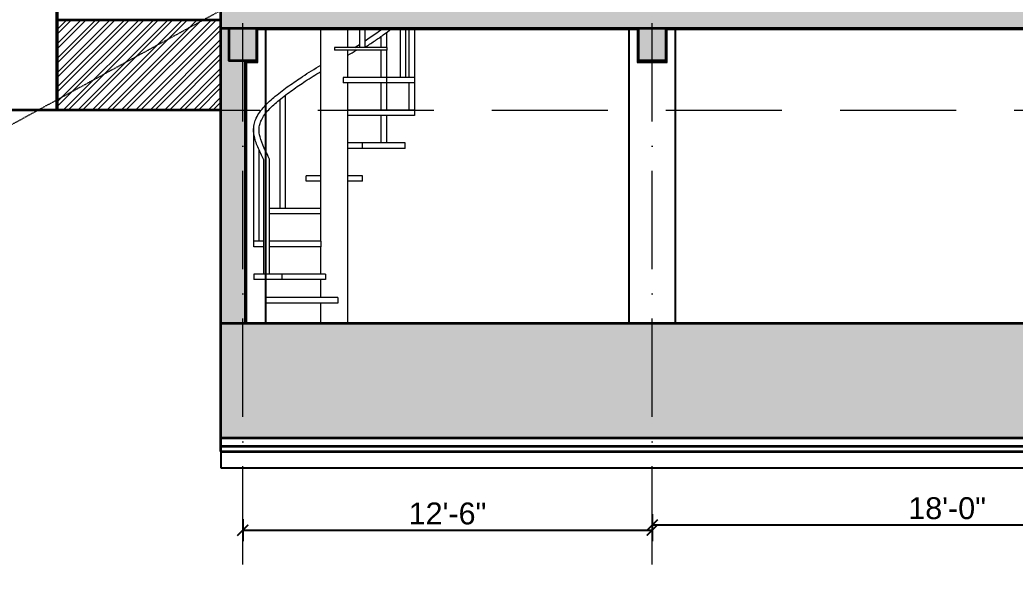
# Model space of a CAD drawing. Header units: inches. Extents: x 10755 to 33653, y -10992 to 10708.
# Drawn here: x 20733.8 to 21098.4, y -10724.7 to -10517.7 of the extents above; entities that cross this region are included whole.
import ezdxf

# ---------------------------------------------------------------- set-up
doc = ezdxf.new("R2010")
doc.units = ezdxf.units.IN
doc.header["$MEASUREMENT"] = 0
for name, pattern in [('ACAD_ISO10W100', [18, 12, -3, 0, -3]), ('DASHED', [0.75, 0.5, -0.25]), ('HIDDEN', [0.375, 0.25, -0.125])]:
    doc.linetypes.add(name, pattern=pattern)
for name, color, linetype, lineweight in [('beam in plan', 241, 'HIDDEN', 20), ('centerline', 9, 'ACAD_ISO10W100', 5), ('dimension center - 8', 134, 'Continuous', 13), ('hatch', 33, 'Continuous', 5), ('hatch 2', 8, 'Continuous', 13), ('hatch3', 43, 'Continuous', 5), ('Pillar', 11, 'Continuous', 25), ('PLASTER', 50, 'Continuous', 9), ('stair', 3, 'Continuous', 15), ('steps', 4, 'Continuous', 9), ('wall', 1, 'Continuous', 35)]:
    doc.layers.add(name, color=color, linetype=linetype, lineweight=lineweight)
doc.styles.get("Standard").update_dxf_attribs({"font": 'arial.ttf'})
doc.dimstyles.new('S8', dxfattribs={"dimscale": 8, "dimtxt": 1, "dimasz": 0.5, "dimexe": 0.5, "dimexo": 0.5, "dimgap": 0.25, "dimtad": 1, "dimzin": 3, "dimdsep": 46, "dimlunit": 4, "dimtxsty": 'Standard', "dimblk": 'ARCHTICK', "dimcen": 0, "dimclrd": 256, "dimclre": 256, "dimclrt": 6, "dimadec": 0, "dimazin": 0, "dimtfac": 0.5, "dimtix": 1, "dimtmove": 1, "dimatfit": 3, "dimfxl": 0.5, "dimfxlon": 1, "dimfrac": 1, "dimtolj": 1, "dimtzin": 0, "dimarcsym": 1})

# ---------------------------------------------------------------- blocks, each defined once
blk = doc.blocks.new('_ArchTick')
at = {"color": 0, "const_width": 0.15}
blk.add_lwpolyline([(-0.5, -0.5), (0.5, 0.5)], dxfattribs=at)
blk = doc.blocks.new('*D3064')
at = {"layer": 'Defpoints', "color": 0, "transparency": 16777216}
for p in [(20815.46, -10691.77), (20965.46, -10691.77), (20965.46, -10704.58)]:
    blk.add_point(p, dxfattribs=at)
at = {"layer": 'dimension center - 8', "lineweight": -2, "transparency": 16777216}
for p, q in [((20815.46, -10700.58), (20815.46, -10708.58)), ((20965.46, -10700.58), (20965.46, -10708.58)), ((20815.46, -10704.58), (20965.46, -10704.58))]:
    blk.add_line(p, q, dxfattribs=at)
at = {"layer": 'dimension center - 8', "lineweight": -2, "transparency": 16777216, "xscale": 4, "yscale": 4, "zscale": 4, "rotation": 180}
blk.add_blockref('_ArchTick', (20815.46, -10704.58), dxfattribs=at)
at = {"layer": 'dimension center - 8', "lineweight": -2, "transparency": 16777216, "xscale": 4, "yscale": 4, "zscale": 4}
blk.add_blockref('_ArchTick', (20965.46, -10704.58), dxfattribs=at)
at = {"layer": 'dimension center - 8', "color": 6, "transparency": 16777216, "insert": (20890.46, -10698.5), "char_height": 8, "attachment_point": 5}
blk.add_mtext('\\A1;12\'-6"', dxfattribs=at)
blk = doc.blocks.new('*D3065')
at = {"layer": 'Defpoints', "color": 0, "transparency": 16777216}
for p in [(20965.46, -10672.67), (21181.46, -10689.84), (21181.46, -10702.66)]:
    blk.add_point(p, dxfattribs=at)
at = {"layer": 'dimension center - 8', "lineweight": -2, "transparency": 16777216}
for p, q in [((20965.46, -10698.66), (20965.46, -10706.66)), ((21181.46, -10698.66), (21181.46, -10706.66)), ((20965.46, -10702.66), (21181.46, -10702.66))]:
    blk.add_line(p, q, dxfattribs=at)
at = {"layer": 'dimension center - 8', "lineweight": -2, "transparency": 16777216, "xscale": 4, "yscale": 4, "zscale": 4, "rotation": 180}
blk.add_blockref('_ArchTick', (20965.46, -10702.66), dxfattribs=at)
at = {"layer": 'dimension center - 8', "lineweight": -2, "transparency": 16777216, "xscale": 4, "yscale": 4, "zscale": 4}
blk.add_blockref('_ArchTick', (21181.46, -10702.66), dxfattribs=at)
at = {"layer": 'dimension center - 8', "color": 6, "transparency": 16777216, "insert": (21073.46, -10696.57), "char_height": 8, "attachment_point": 5}
blk.add_mtext('\\A1;18\'-0"', dxfattribs=at)

msp = doc.modelspace()

# ---------------------------------------------------------------- hatches: boundary and pattern name
at = {"layer": 'hatch', "linetype": 'Continuous', "ltscale": 30}
for points in [[(20820.459, -10520.763), (20810.459, -10520.763), (20810.459, -10532.763), (20820.459, -10532.763)], [(20970.459, -10520.763), (20960.459, -10520.763), (20960.459, -10532.763), (20970.459, -10532.763)]]:
    msp.add_hatch(color=256, dxfattribs=at).paths.add_polyline_path(points)
at = {"layer": 'hatch'}
h = msp.add_hatch(color=256, dxfattribs=at)
h.dxf.hatch_style = 1
h.paths.add_polyline_path([(20807.459, -10628.763), (20807.459, -10670.763), (22046.128, -10670.763), (22046.128, -10628.763)])
at = {"layer": 'hatch 2', "linetype": 'Continuous', "ltscale": 30}
h = msp.add_hatch(dxfattribs=at)
h.set_pattern_fill('ANSI32', color=256, scale=10, style=0)
h.set_pattern_definition([(45, (0, -12203.285), (-2.6516504, 2.6516504), []), (45, (1.7678, -12203.285), (-2.6516504, 2.6516504), [])])
h.paths.add_polyline_path([(20747.463, -10517.763), (20747.463, -10550.763), (20807.459, -10550.763), (20807.459, -10517.763)])
h.paths.add_polyline_path([(20798.265, -10530.499), (20798.265, -10517.372), (20790.022, -10517.372), (20790.022, -10530.499)], flags=9)
h.paths.add_polyline_path([(20805.469, -10521.282), (20805.469, -10514.191), (20797.226, -10514.191), (20797.226, -10521.282)], flags=9)
msp.add_hatch(color=256, dxfattribs=at).paths.add_polyline_path([(20807.459, -10514.763), (20807.459, -10520.784), (21189.459, -10521.263), (21789.959, -10520.763), (21789.959, -10514.763)])
h = msp.add_hatch(color=256, dxfattribs=at)
h.paths.add_polyline_path([(20807.459, -10550.763), (20816.459, -10550.763), (20816.459, -10532.763), (20812.459, -10532.763), (20812.459, -10520.763), (20807.459, -10520.763)])
h.paths.add_polyline_path([(20816.459, -10550.763), (20807.459, -10550.763), (20807.459, -10628.763), (20816.459, -10628.763)])

# ---------------------------------------------------------------- linework, layer by layer
at = {"layer": 'beam in plan'}
msp.add_line((23121.891, -9251.054), (19932.125, -10991.994), dxfattribs=at)
at = {"layer": 'centerline', "ltscale": 3}
for p, q in [((20815.459, -10717.182), (20815.459, -9594.487)), ((20965.459, -10717.182), (20965.459, -9594.487))]:
    msp.add_line(p, q, dxfattribs=at)
at = {"layer": 'Defpoints'}
msp.add_line((20807.459, -10675.763), (20807.459, -10681.763), dxfattribs=at)
at = {"layer": 'Defpoints', "linetype": 'Continuous', "ltscale": 30}
msp.add_line((20807.459, -10681.763), (22046.128, -10681.763), dxfattribs=at)
at = {"layer": 'hatch3', "linetype": 'DASHED', "lineweight": 0, "ltscale": 85}
for p, q in [((20777.459, -10550.763), (20544.458, -10550.763)), ((20587.975, -10550.763), (22329.789, -10550.763))]:
    msp.add_line(p, q, dxfattribs=at)
at = {"layer": 'Pillar', "linetype": 'Continuous', "ltscale": 30}
for p, q in [((20823.959, -10628.763), (20823.959, -10520.763)), ((20956.959, -10628.763), (20956.959, -10520.763)), ((20973.959, -10628.763), (20973.959, -10520.763))]:
    msp.add_line(p, q, dxfattribs=at)
at = {"layer": 'PLASTER', "linetype": 'Continuous', "ltscale": 30}
msp.add_lwpolyline([(20816.959, -10628.763), (20816.959, -10533.263), (20820.959, -10533.263), (20820.959, -10521.263), (20959.959, -10521.263), (20959.959, -10533.263), (20970.959, -10533.263), (20970.959, -10521.263), (21175.959, -10521.263), (21175.959, -10533.263), (21186.959, -10533.263), (21186.959, -10521.263), (21360.959, -10521.263), (21360.959, -10533.263), (21371.959, -10533.263), (21371.959, -10521.263), (21377.959, -10521.263)], dxfattribs=at)
at = {"layer": 'stair', "ltscale": 5}
msp.add_line((20746.963, -10512.763), (20746.963, -10550.763), dxfattribs=at)
at = {"layer": 'steps'}
for p, q in [((20844.003, -10536.65), (20844.003, -10520.763)), ((20854.003, -10527.763), (20854.003, -10520.763)), ((20858.283, -10527.763), (20858.283, -10520.763)), ((20860.283, -10527.763), (20860.283, -10520.763)), ((20866.212, -10527.763), (20866.212, -10523.714)), ((20868.212, -10527.763), (20868.212, -10522.27)), ((20873.209, -10538.763), (20873.209, -10520.763)), ((20875.209, -10538.763), (20875.209, -10520.763)), ((20876.34, -10520.763), (20876.34, -10538.763)), ((20878.34, -10520.763), (20878.34, -10538.763)), ((20868.287, -10527.763), (20849.003, -10527.763)), ((20849.003, -10527.763), (20849.003, -10528.763)), ((20868.287, -10528.763), (20849.003, -10528.763)), ((20854.003, -10538.763), (20854.003, -10528.763)), ((20860.283, -10527.763), (20860.283, -10527.741)), ((20866.212, -10538.763), (20866.212, -10528.763)), ((20868.212, -10550.763), (20868.212, -10528.763)), ((20868.287, -10527.763), (20868.287, -10528.763)), ((20844.003, -10576.763), (20844.003, -10536.65)), ((20868.212, -10538.763), (20852.217, -10538.763)), ((20852.217, -10538.763), (20852.217, -10540.763)), ((20868.212, -10540.763), (20852.217, -10540.763)), ((20854.003, -10550.763), (20854.003, -10540.763)), ((20866.212, -10550.763), (20866.212, -10540.763)), ((20878.547, -10538.763), (20868.212, -10538.763)), ((20878.547, -10540.763), (20868.212, -10540.763)), ((20876.34, -10540.763), (20876.34, -10550.763)), ((20878.34, -10540.763), (20878.34, -10552.763)), ((20878.547, -10540.763), (20878.547, -10538.763)), ((20831.121, -10586.763), (20831.121, -10545.258)), ((20829.121, -10586.763), (20829.121, -10546.818)), ((20866.212, -10550.763), (20853.927, -10550.763)), ((20853.927, -10552.763), (20853.927, -10550.763)), ((20866.212, -10552.763), (20853.927, -10552.763)), ((20854.003, -10564.763), (20854.003, -10552.763)), ((20878.34, -10550.763), (20866.212, -10550.763)), ((20866.212, -10562.763), (20866.212, -10552.763)), ((20878.34, -10552.763), (20866.212, -10552.763)), ((20868.212, -10562.763), (20868.212, -10552.763)), ((20819.514, -10600.763), (20819.514, -10556.763)), ((20821.514, -10559.098), (20821.514, -10556.763)), ((20874.984, -10562.763), (20854.003, -10562.763)), ((20859.264, -10564.763), (20859.264, -10562.763)), ((20874.984, -10564.763), (20874.984, -10562.763)), ((20821.514, -10598.763), (20821.514, -10565.522)), ((20854.003, -10576.763), (20854.003, -10564.763)), ((20874.984, -10564.763), (20854.003, -10564.763)), ((20823.236, -10610.763), (20823.236, -10569.004)), ((20825.236, -10610.763), (20825.236, -10568.763)), ((20838.742, -10576.763), (20838.742, -10574.763)), ((20844.003, -10574.763), (20838.742, -10574.763)), ((20859.264, -10574.763), (20854.003, -10574.763)), ((20859.264, -10576.763), (20859.264, -10574.763)), ((20844.003, -10576.763), (20838.742, -10576.763)), ((20844.003, -10588.763), (20844.003, -10576.763)), ((20854.003, -10628.763), (20854.003, -10576.763)), ((20859.264, -10576.763), (20854.003, -10576.763)), ((20823.022, -10586.763), (20823.022, -10588.763)), ((20823.236, -10586.763), (20823.022, -10586.763)), ((20823.236, -10588.763), (20823.022, -10588.763)), ((20844.003, -10586.763), (20825.236, -10586.763)), ((20844.003, -10588.763), (20825.236, -10588.763)), ((20844.003, -10598.763), (20844.003, -10588.763)), ((20823.236, -10598.763), (20819.514, -10598.763)), ((20844.079, -10598.763), (20825.236, -10598.763)), ((20844.079, -10598.763), (20844.079, -10600.763)), ((20823.236, -10600.763), (20819.514, -10600.763)), ((20844.079, -10600.763), (20825.236, -10600.763)), ((20844.003, -10610.763), (20844.003, -10600.763)), ((20819.459, -10610.763), (20819.459, -10612.763)), ((20845.789, -10610.763), (20819.459, -10610.763)), ((20829.719, -10610.763), (20829.719, -10612.763)), ((20845.789, -10610.763), (20845.789, -10612.763)), ((20845.789, -10612.763), (20819.459, -10612.763)), ((20844.003, -10619.398), (20844.003, -10612.763)), ((20823.967, -10619.398), (20823.967, -10621.398)), ((20850.297, -10619.398), (20823.967, -10619.398)), ((20850.297, -10621.398), (20823.967, -10621.398)), ((20844.003, -10628.763), (20844.003, -10621.398)), ((20850.297, -10619.398), (20850.297, -10621.398))]:
    msp.add_line(p, q, dxfattribs=at)
for points, knots in [([(20860.238, -10527.763), (20861.363, -10527.033), (20862.494, -10526.283), (20864.707, -10524.776), (20865.788, -10524.021), (20867.599, -10522.721), (20868.326, -10522.192), (20869.438, -10521.356), (20869.822, -10521.062), (20870.204, -10520.763)], [63.290042, 63.290042, 63.290042, 63.290042, 67.2764707, 67.2764707, 71.0479294, 71.0479294, 73.5520863, 73.5520863, 74.8786409, 74.8786409, 74.8786409, 74.8786409]), ([(20860.283, -10525.343), (20860.963, -10524.896), (20861.644, -10524.441), (20863.82, -10522.963), (20865.325, -10521.906), (20866.854, -10520.786), (20866.87, -10520.774), (20866.886, -10520.763)], [64.6410964, 64.6410964, 64.6410964, 64.6410964, 67.0652256, 67.0652256, 72.3666607, 72.3666607, 72.4218012, 72.4218012, 72.4218012, 72.4218012]), ([(20823.236, -10569.004), (20823.051, -10568.644), (20822.866, -10568.283), (20822.243, -10567.052), (20821.812, -10566.18), (20820.776, -10563.9), (20820.222, -10562.489), (20819.568, -10559.915), (20819.403, -10558.751), (20819.465, -10556.909), (20819.562, -10556.228), (20819.899, -10554.909), (20820.136, -10554.267), (20821.139, -10552.125), (20822.174, -10550.714), (20824.587, -10548.061), (20825.966, -10546.819), (20828.219, -10544.966), (20829.064, -10544.308), (20830.734, -10543.04), (20831.565, -10542.428), (20834.042, -10540.651), (20835.676, -10539.542), (20839.553, -10537.017), (20841.783, -10535.649), (20844.003, -10534.316)], [0.2181433, 0.2181433, 0.2181433, 0.2181433, 1.3142307, 1.3142307, 3.9426921, 3.9426921, 8.1610977, 8.1610977, 11.6107042, 11.6107042, 13.6304946, 13.6304946, 15.650285, 15.650285, 20.5738443, 20.5738443, 25.4974037, 25.4974037, 28.3805055, 28.3805055, 31.2636074, 31.2636074, 37.0298111, 37.0298111, 45.0513969, 45.0513969, 45.0513969, 45.0513969]), ([(20825.236, -10568.763), (20824.904, -10567.874), (20824.684, -10567.444), (20824.033, -10566.159), (20823.614, -10565.311), (20822.625, -10563.134), (20822.117, -10561.826), (20821.541, -10559.559), (20821.41, -10558.582), (20821.46, -10557.093), (20821.539, -10556.552), (20821.826, -10555.465), (20822.03, -10554.923), (20822.909, -10553.102), (20823.845, -10551.832), (20826.115, -10549.373), (20827.445, -10548.184), (20829.626, -10546.405), (20830.436, -10545.776), (20832.044, -10544.559), (20832.843, -10543.971), (20835.231, -10542.261), (20836.808, -10541.192), (20840.261, -10538.942), (20842.133, -10537.783), (20844.003, -10536.652)], [0, 0, 0, 0, 1.3148673, 1.3148673, 3.9446019, 3.9446019, 8.1624348, 8.1624348, 11.6117712, 11.6117712, 13.7016471, 13.7016471, 15.791523, 15.791523, 20.7495847, 20.7495847, 25.7076464, 25.7076464, 28.5346316, 28.5346316, 31.3616168, 31.3616168, 37.0155872, 37.0155872, 43.8051558, 43.8051558, 43.8051558, 43.8051558])]:
    msp.add_open_spline(points, degree=3, knots=knots, dxfattribs=at)
for points in [[(20856.52, -10527.763), (20857.107, -10527.394), (20857.694, -10527.021), (20858.283, -10526.643)], [(20854.003, -10530.666), (20855.03, -10530.042), (20856.06, -10529.409), (20857.094, -10528.763)]]:
    msp.add_open_spline(points, degree=3, dxfattribs=at)
at = {"layer": 'wall', "linetype": 'Continuous', "ltscale": 30}
for p, q in [((20747.463, -10514.763), (20747.463, -10517.763)), ((20807.459, -10628.763), (20807.459, -10514.763)), ((20807.459, -10517.763), (20747.463, -10517.763)), ((20747.463, -10517.763), (20747.463, -10550.763)), ((20807.459, -10520.763), (21189.459, -10520.763)), ((20816.459, -10628.763), (20816.459, -10532.763)), ((20807.459, -10550.763), (20572.666, -10550.763)), ((20807.459, -10628.763), (22082.409, -10628.763)), ((20807.459, -10675.763), (20807.459, -10628.763)), ((20807.459, -10670.763), (22046.128, -10670.763)), ((20807.459, -10673.763), (22046.128, -10673.763)), ((20807.459, -10675.763), (22046.128, -10675.763))]:
    msp.add_line(p, q, dxfattribs=at)
for points in [[(20810.459, -10520.763), (20820.459, -10520.763), (20820.459, -10532.763), (20810.459, -10532.763)], [(20960.459, -10520.763), (20970.459, -10520.763), (20970.459, -10532.763), (20960.459, -10532.763)]]:
    msp.add_lwpolyline(points, close=True, dxfattribs=at)

# ---------------------------------------------------------------- dimensions: what is measured, and where the dimension line sits
at = {"layer": 'dimension center - 8'}
for base, p1, p2, picture, middle in [((21181.459, -10702.659), (20965.459, -10672.674), (21181.459, -10689.84), '*D3065', (21073.459, -10696.575)), ((20965.459, -10704.585), (20815.459, -10691.765), (20965.459, -10691.765), '*D3064', (20890.459, -10698.5))]:
    dim = msp.add_linear_dim(base=base, p1=p1, p2=p2, dimstyle='S8', dxfattribs=at)
    dim.commit()
    dim.dimension.update_dxf_attribs({"geometry": picture, "text_midpoint": middle})

doc.saveas('drawing.dxf')
